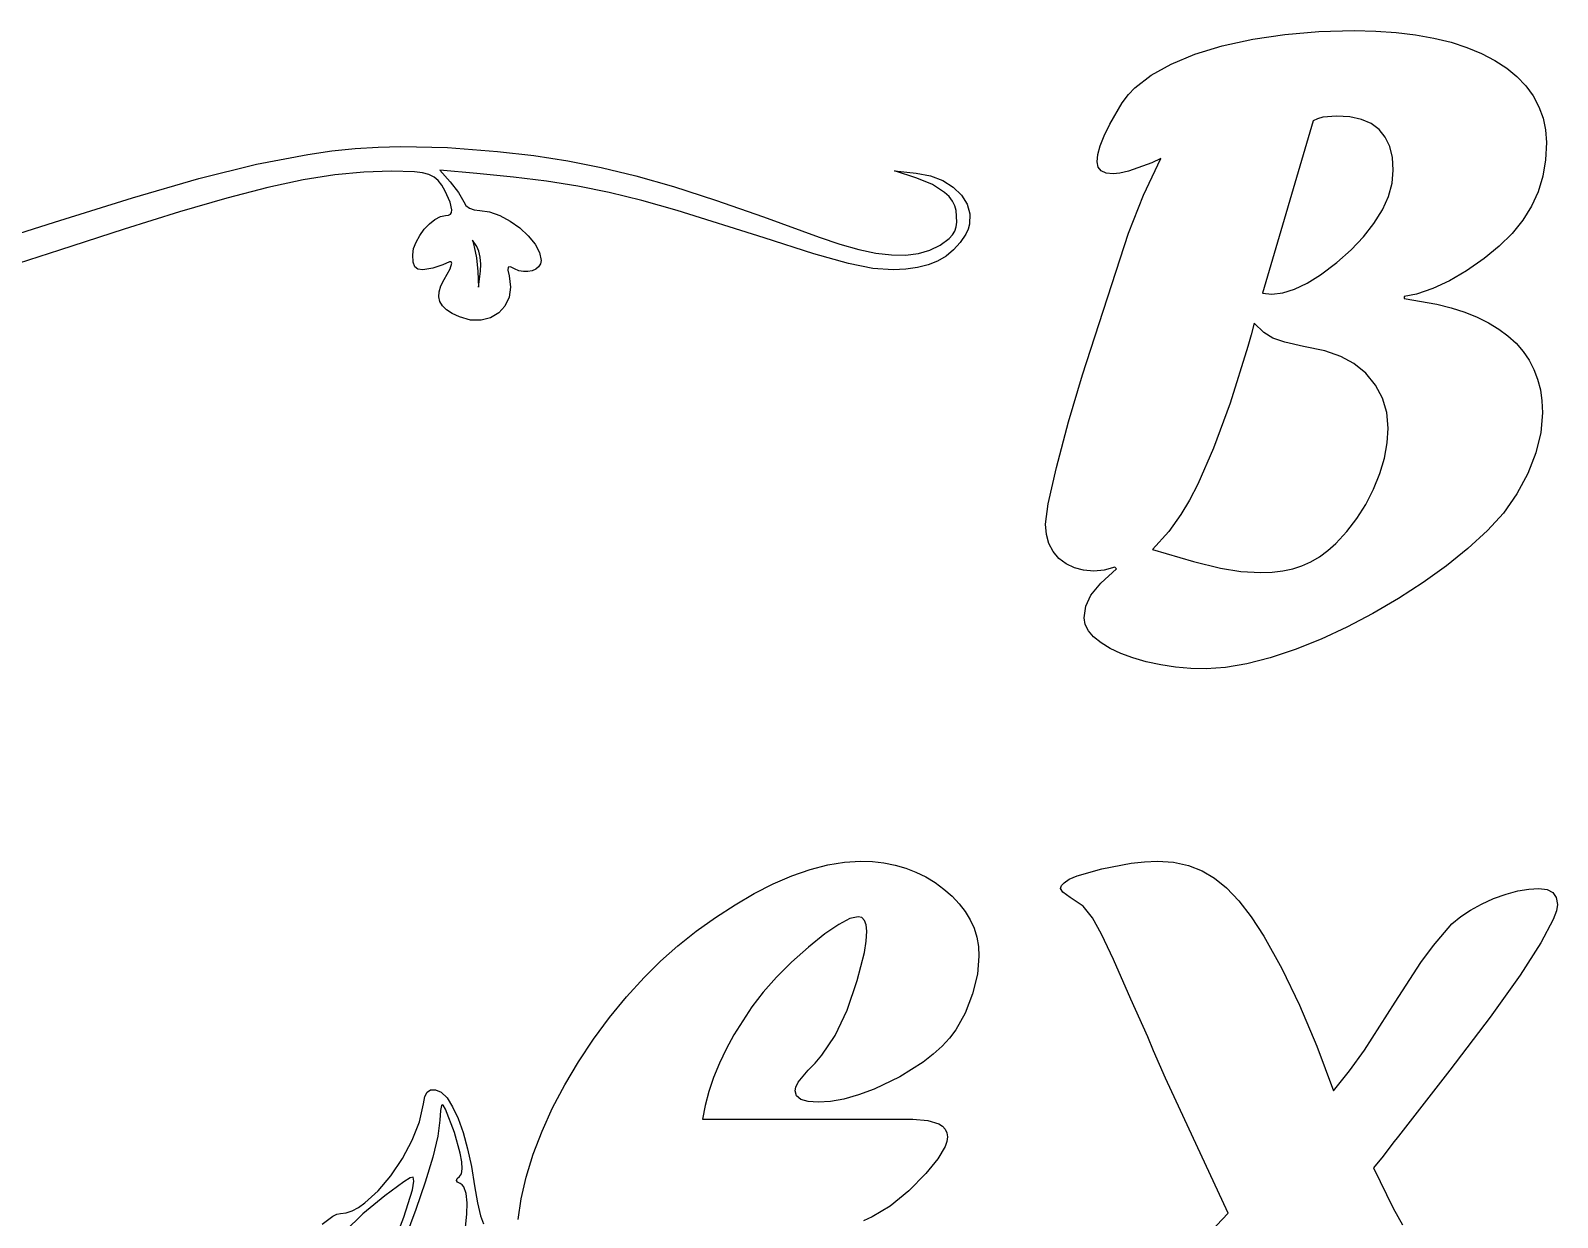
# Model space of a CAD drawing. Extents: x 9 to 1857, y 16 to 982.
# Drawn here: x 341.4 to 608.5, y 768.8 to 976.4 of the extents above; entities that cross this region are included whole.
import ezdxf

# ---------------------------------------------------------------- set-up
doc = ezdxf.new("R2010")
doc.units = 0

msp = doc.modelspace()

# ---------------------------------------------------------------- linework, layer by layer
at = {"layer": 'Layer 1'}
for p, q in [((555.232109, 974.844908), (560.851915, 975.684648)), ((560.851915, 975.684648), (566.773159, 976.188493)), ((566.773159, 976.188493), (572.99584, 976.356441)), ((572.99584, 976.356441), (576.759599, 976.27462)), ((576.759599, 976.27462), (580.333885, 976.029156)), ((580.333885, 976.029156), (583.718699, 975.62005)), ((583.718699, 975.62005), (586.91404, 975.047301)), ((545.107839, 972.205108), (549.91374, 973.669271)), ((549.91374, 973.669271), (555.232109, 974.844908)), ((586.91404, 975.047301), (589.9328, 974.310915)), ((589.9328, 974.310915), (592.71902, 973.410886)), ((592.71902, 973.410886), (595.2727, 972.347215)), ((537.459739, 968.553313), (540.956505, 970.499789)), ((540.956505, 970.499789), (545.107839, 972.205108)), ((595.2727, 972.347215), (597.59384, 971.119901)), ((597.59384, 971.119901), (599.665206, 969.776315)), ((599.665206, 969.776315), (601.469573, 968.294926)), ((534.61754, 966.365681), (537.459739, 968.553313)), ((601.469573, 968.294926), (603.006941, 966.675735)), ((532.412668, 963.695741), (533.515102, 965.164209)), ((533.515102, 965.164209), (534.61754, 966.365681)), ((603.006941, 966.675735), (604.27731, 964.918741)), ((604.27731, 964.918741), (605.302228, 963.041165)), ((530.20781, 959.957821), (532.412668, 963.695741)), ((605.302228, 963.041165), (606.034313, 961.060238)), ((529.243188, 957.94675), (530.20781, 959.957821)), ((565.83, 960.578), (556.94168, 930.399)), ((566.574999, 960.939718), (565.83, 960.577983)), ((565.83, 960.577983), (565.83, 960.578)), ((567.500867, 961.1981), (566.574999, 960.939718)), ((569.89521, 961.404805), (567.500867, 961.1981)), ((572.220646, 961.257312), (569.89521, 961.404805)), ((574.236024, 960.814833), (572.220646, 961.257312)), ((575.941343, 960.077368), (574.236024, 960.814833)), ((577.336605, 959.044917), (575.941343, 960.077368)), ((606.034313, 961.060238), (606.473563, 958.97596)), ((528.554173, 956.185448), (529.243188, 957.94675)), ((578.421808, 957.717481), (577.336605, 959.044917)), ((579.196954, 956.095058), (578.421808, 957.717481)), ((606.61998, 956.788331), (606.456339, 953.739427)), ((606.473563, 958.97596), (606.61998, 956.788331)), ((380.938286, 952.965048), (389.907768, 954.696915)), ((389.907768, 954.696915), (394.105528, 955.292697)), ((394.105528, 955.292697), (398.182745, 955.719685)), ((398.182745, 955.719685), (402.1925, 955.986358)), ((402.1925, 955.986358), (406.187875, 956.101196)), ((406.187875, 956.101196), (414.347818, 955.909285)), ((414.347818, 955.909285), (423.08723, 955.21179)), ((423.08723, 955.21179), (429.432727, 954.480802)), ((429.432727, 954.480802), (435.394094, 953.578527)), ((528.00296, 953.412151), (528.140763, 954.673915)), ((528.140763, 954.673915), (528.554173, 956.185448)), ((536.098918, 947.538305), (539.16503, 953.96337)), ((539.16503, 953.96337), (537.58031, 953.205451)), ((579.662041, 954.17765), (579.196954, 956.095058)), ((579.81707, 951.965255), (579.662041, 954.17765)), ((606.456339, 953.739427), (605.965415, 950.862776)), ((370.849641, 950.456246), (380.938286, 952.965048)), ((394.630663, 951.112119), (389.106249, 950.219159)), ((399.694101, 951.613699), (394.630663, 951.112119)), ((404.52768, 951.778929), (399.694101, 951.613699)), ((408.558008, 951.67339), (404.52768, 951.778929)), ((409.98268, 951.49152), (408.558008, 951.67339)), ((411.104339, 951.189792), (409.98268, 951.49152)), ((411.990969, 950.74286), (411.104339, 951.189792)), ((419.50586, 951.363583), (413.02432, 951.940711)), ((413.02432, 951.940711), (414.84, 949.923911)), ((425.899705, 950.732668), (419.50586, 951.363583)), ((435.394094, 953.578527), (441.262257, 952.427566)), ((441.262257, 952.427566), (447.328143, 950.95052)), ((496.48649, 950.5302), (492.53131, 951.82188)), ((492.53131, 951.82188), (496.34542, 951.440163)), ((496.34542, 951.440163), (498.828659, 950.971635)), ((528.179519, 952.477673), (528.00296, 953.412151)), ((528.709198, 951.810188), (528.179519, 952.477673)), ((529.591994, 951.409698), (528.709198, 951.810188)), ((530.82791, 951.276201), (529.591994, 951.409698)), ((531.999245, 951.396779), (530.82791, 951.276201)), ((533.51509, 951.758513), (531.999245, 951.396779)), ((537.58031, 953.205451), (533.51509, 951.758513)), ((579.606059, 949.674274), (579.81707, 951.965255)), ((359.217175, 947.102673), (370.849641, 950.456246)), ((382.889743, 948.879789), (375.750029, 947.038981)), ((389.106249, 950.219159), (382.889743, 948.879789)), ((412.710557, 950.125382), (411.990969, 950.74286)), ((413.331089, 949.312013), (412.710557, 950.125382)), ((413.92055, 948.277409), (413.331089, 949.312013)), ((414.84, 949.923911), (416.279126, 948.055291)), ((431.695563, 950.006283), (425.899705, 950.732668)), ((437.17607, 949.121007), (431.695563, 950.006283)), ((442.62386, 948.013422), (437.17607, 949.121007)), ((447.328143, 950.95052), (453.882676, 949.069989)), ((453.882676, 949.069989), (461.216785, 946.708573)), ((499.232156, 949.407148), (496.48649, 950.5302)), ((498.828659, 950.971635), (501.01211, 950.131008)), ((501.329406, 948.061315), (499.232156, 949.407148)), ((501.01211, 950.131008), (502.845673, 948.980155)), ((502.845673, 948.980155), (504.279244, 947.58095)), ((578.973025, 947.34884), (579.606059, 949.674274)), ((605.965415, 950.862776), (605.147209, 948.158377)), ((345.61623, 942.83649), (359.217175, 947.102673)), ((375.750029, 947.038981), (367.455991, 944.641704)), ((414.81143, 946.327419), (413.92055, 948.277409)), ((415.123243, 945.006033), (414.81143, 946.327419)), ((416.279126, 948.055291), (417.18945, 946.394751)), ((417.18945, 946.394751), (417.572037, 945.76687)), ((417.572037, 945.76687), (418.200284, 945.290504)), ((448.321569, 946.620107), (442.62386, 948.013422)), ((454.551832, 944.877642), (448.321569, 946.620107)), ((461.216785, 946.708573), (469.621394, 943.788873)), ((502.11766, 947.319005), (501.329406, 948.061315)), ((502.723151, 946.53798), (502.11766, 947.319005)), ((503.138993, 945.723898), (502.723151, 946.53798)), ((503.3583, 944.88242), (503.138993, 945.723898)), ((504.279244, 947.58095), (505.26272, 945.995265)), ((505.26272, 945.995265), (505.746, 944.284973)), ((533.5151, 940.94097), (536.098918, 947.538305)), ((577.917969, 944.988954), (578.973025, 947.34884)), ((605.147209, 948.158377), (604.00172, 945.626231)), ((367.455991, 944.641704), (357.776513, 941.63293)), ((411.192709, 942.565062), (412.152761, 943.329093)), ((412.152761, 943.329093), (413.111519, 943.835099)), ((413.111519, 943.835099), (414.01475, 944.018189)), ((414.01475, 944.018189), (414.507991, 944.076322)), ((414.507991, 944.076322), (414.857259, 944.25553)), ((414.857259, 944.25553), (415.062396, 944.563028)), ((415.062396, 944.563028), (415.123243, 945.006033)), ((418.200284, 945.290504), (419.031974, 944.988172)), ((419.031974, 944.988172), (420.02489, 944.882391)), ((420.02489, 944.882391), (421.718204, 944.650668)), ((421.718204, 944.650668), (423.510787, 944.009933)), ((423.510787, 944.009933), (425.302456, 943.041839)), ((469.74056, 940.091583), (454.551832, 944.877642)), ((469.621394, 943.788873), (479.38743, 940.23349)), ((503.468613, 942.851501), (503.3583, 944.88242)), ((505.746, 944.284973), (505.678981, 942.511948)), ((576.44089, 942.594615), (577.917969, 944.988954)), ((602.503109, 943.218974), (600.625535, 940.889231)), ((604.00172, 945.626231), (602.503109, 943.218974)), ((335.168991, 939.536503), (345.61623, 942.83649)), ((357.776513, 941.63293), (346.48048, 937.957629)), ((408.847126, 939.373754), (409.485657, 940.5225)), ((409.485657, 940.5225), (410.285596, 941.6079)), ((410.285596, 941.6079), (411.192709, 942.565062)), ((425.302456, 943.041839), (426.993024, 941.82804)), ((426.993024, 941.82804), (428.482306, 940.450186)), ((428.482306, 940.450186), (429.670118, 938.989932)), ((502.140645, 940.011457), (502.693888, 940.627936)), ((502.693888, 940.627936), (503.09225, 941.290985)), ((503.09225, 941.290985), (503.346801, 942.024281)), ((503.346801, 942.024281), (503.468613, 942.851501)), ((505.01156, 940.738063), (504.042593, 939.262036)), ((505.423452, 941.621246), (505.01156, 940.738063)), ((505.678981, 942.511948), (505.423452, 941.621246)), ((525.4536, 916.13637), (533.5151, 940.94097)), ((574.61499, 940.251956), (576.44089, 942.594615)), ((600.625535, 940.889231), (598.368999, 938.637004)), ((346.48048, 937.957629), (326.318672, 931.457923)), ((408.27122, 937.145799), (408.424235, 938.226556)), ((408.424235, 938.226556), (408.847126, 939.373754)), ((419.495, 938.598), (418.728571, 939.673751)), ((418.728571, 939.673751), (419.00954, 938.54595)), ((419.00954, 938.54595), (419.401425, 936.623641)), ((419.849227, 937.783407), (419.495, 938.59801)), ((419.495, 938.59801), (419.495, 938.598)), ((420.087151, 936.697179), (419.849227, 937.783407)), ((429.670118, 938.989932), (430.456275, 937.528929)), ((478.450112, 937.303578), (469.74056, 940.091583)), ((479.38743, 940.23349), (482.992033, 938.995194)), ((482.992033, 938.995194), (486.2909, 938.062393)), ((486.2909, 938.062393), (489.299417, 937.434059)), ((496.736716, 937.365606), (498.737684, 937.944884)), ((498.737684, 937.944884), (500.52523, 938.8235)), ((500.52523, 938.8235), (502.140645, 940.011457)), ((502.904816, 937.98948), (501.594032, 936.918338)), ((504.042593, 939.262036), (502.904816, 937.98948)), ((569.92966, 935.773341), (572.44458, 937.978197)), ((572.44458, 937.978197), (574.61499, 940.251956)), ((598.368999, 938.637004), (595.7335, 936.462291)), ((408.351366, 935.854358), (408.27122, 937.145799)), ((408.633711, 935.046728), (408.351366, 935.854358)), ((409.181116, 934.630164), (408.633711, 935.046728)), ((413.51328, 935.406531), (411.808298, 934.774711)), ((414.674544, 935.901235), (413.51328, 935.406531)), ((414.977731, 935.888316), (414.674544, 935.901235)), ((414.789488, 934.681308), (415.097285, 935.687754)), ((415.097285, 935.687754), (414.977731, 935.888316)), ((419.401425, 936.623641), (419.6452, 934.22492)), ((420.187917, 935.481109), (420.087151, 936.697179)), ((420.13067, 934.27698), (420.187917, 935.481109)), ((430.622033, 935.540244), (430.292483, 935.028685)), ((430.456275, 937.528929), (430.74059, 936.148831)), ((430.74059, 936.148831), (430.622033, 935.540244)), ((484.489561, 935.598487), (478.450112, 937.303578)), ((488.79391, 934.745033), (484.489561, 935.598487)), ((489.299417, 937.434059), (492.032968, 937.109168)), ((492.032968, 937.109168), (494.506939, 937.086692)), ((494.506939, 937.086692), (496.736716, 937.365606)), ((498.436662, 935.372081), (496.581683, 934.892857)), ((500.106046, 936.046557), (498.436662, 935.372081)), ((501.594032, 936.918338), (500.106046, 936.046557)), ((567.07023, 933.637385), (569.92966, 935.773341)), ((595.7335, 936.462291), (592.641534, 934.317724)), ((410.05644, 934.511919), (409.181116, 934.630164)), ((411.808298, 934.774711), (410.05644, 934.511919)), ((413.194414, 931.690138), (413.75914, 932.797121)), ((413.75914, 932.797121), (414.789488, 934.681308)), ((419.6452, 934.22492), (419.78349, 931.48693)), ((419.78349, 931.48693), (420.13067, 934.27698)), ((424.988973, 934.972759), (424.93244, 934.471183)), ((424.93244, 934.471183), (425.13948, 933.458601)), ((425.355514, 935.024006), (424.988973, 934.972759)), ((425.13948, 933.458601), (425.380753, 931.478415)), ((426.0785, 934.685601), (425.355514, 935.024006)), ((426.851194, 934.356738), (426.0785, 934.685601)), ((427.647985, 934.19869), (426.851194, 934.356738)), ((428.429691, 934.199158), (427.647985, 934.19869)), ((429.15713, 934.345845), (428.429691, 934.199158)), ((429.791121, 934.626453), (429.15713, 934.345845)), ((430.292483, 935.028685), (429.791121, 934.626453)), ((492.29816, 934.511943), (488.79391, 934.745033)), ((494.536915, 934.606829), (492.29816, 934.511943)), ((496.581683, 934.892857), (494.536915, 934.606829)), ((564.731882, 932.160302), (567.07023, 933.637385)), ((589.635695, 932.569341), (586.715984, 931.217144)), ((592.641534, 934.317724), (589.635695, 932.569341)), ((412.812551, 929.780274), (412.877393, 930.688172)), ((413.004365, 928.955496), (412.812551, 929.780274)), ((412.877393, 930.688172), (413.194414, 931.690138)), ((425.112151, 929.70008), (424.398577, 928.177163)), ((425.380753, 931.478415), (425.112151, 929.70008)), ((556.94168, 930.399), (558.59532, 930.261195)), ((558.59532, 930.261195), (560.494427, 930.472207)), ((560.494427, 930.472207), (562.539947, 931.105243)), ((562.539947, 931.105243), (564.731882, 932.160302)), ((583.8824, 930.261131), (581.74642, 929.847723)), ((581.74642, 929.847723), (581.747, 929.503)), ((586.715984, 931.217144), (583.8824, 930.261131)), ((413.45731, 928.202888), (413.004365, 928.955496)), ((414.175863, 927.511503), (413.45731, 928.202888)), ((415.164497, 926.87039), (414.175863, 927.511503)), ((424.398577, 928.177163), (423.304931, 926.963227)), ((581.747, 929.503), (587.415242, 928.512537)), ((587.415242, 928.512537), (589.965951, 927.855817)), ((589.965951, 927.855817), (592.327719, 927.091439)), ((592.327719, 927.091439), (594.500545, 926.219401)), ((416.42769, 926.268601), (415.164497, 926.87039)), ((418.392595, 925.71096), (416.42769, 926.268601)), ((420.237038, 925.676561), (418.392595, 925.71096)), ((421.896118, 926.111838), (420.237038, 925.676561)), ((423.304931, 926.963227), (421.896118, 926.111838)), ((555.4948, 925.1625), (554.943568, 923.16435)), ((555.494792, 925.162488), (555.4948, 925.1625)), ((557.165652, 923.543294), (555.494792, 925.162488)), ((594.500545, 926.219401), (596.48443, 925.239705)), ((596.48443, 925.239705), (598.279373, 924.152349)), ((554.943568, 923.16435), (554.392362, 921.0973)), ((558.733152, 922.544218), (557.165652, 923.543294)), ((560.834662, 921.837972), (558.733152, 922.544218)), ((564.107492, 921.097278), (560.834662, 921.837972)), ((598.279373, 924.152349), (599.885375, 922.957335)), ((599.885375, 922.957335), (601.302436, 921.654662)), ((554.392362, 921.0973), (551.274555, 911.175425)), ((567.845417, 920.322133), (564.107492, 921.097278)), ((570.653172, 919.374738), (567.845417, 920.322133)), ((572.944157, 918.117278), (570.653172, 919.374738)), ((601.302436, 921.654662), (602.530555, 920.24433)), ((602.530555, 920.24433), (603.569732, 918.726339)), ((574.993972, 916.411958), (572.944157, 918.117278)), ((576.712218, 914.340599), (574.993972, 916.411958)), ((603.569732, 918.726339), (604.419969, 917.100689)), ((604.419969, 917.100689), (605.081264, 915.36738)), ((523.008159, 907.919545), (525.454184, 916.13607)), ((525.454184, 916.13607), (525.4536, 916.13637)), ((577.939537, 912.053921), (576.712218, 914.340599)), ((605.081264, 915.36738), (605.553617, 913.526412)), ((551.274555, 911.175425), (548.397912, 903.3206)), ((578.675928, 909.551924), (577.939537, 912.053921)), ((605.553617, 913.526412), (605.837029, 911.577786)), ((605.837029, 911.577786), (605.9315, 909.5215)), ((578.921392, 906.834608), (578.675928, 909.551924)), ((605.9315, 909.5215), (605.638672, 906.07641)), ((520.906664, 899.94417), (523.008159, 907.919545)), ((578.762057, 904.229248), (578.921392, 906.834608)), ((605.638672, 906.07641), (604.76019, 902.49352)), ((548.397912, 903.3206), (545.624607, 897.016085)), ((578.284052, 901.580828), (578.762057, 904.229248)), ((577.487377, 898.889348), (578.284052, 901.580828)), ((604.76019, 902.49352), (603.382147, 898.87618)), ((519.459719, 893.570755), (520.906664, 899.94417)), ((576.372032, 896.154808), (577.487377, 898.889348)), ((603.382147, 898.87618), (601.4529, 895.32774)), ((545.624607, 897.016085), (544.173361, 894.251401)), ((575.002604, 893.493478), (576.372032, 896.154808)), ((601.4529, 895.32774), (599.093012, 891.968777)), ((518.977404, 890.02231), (519.459719, 893.570755)), ((544.173361, 894.251401), (542.679052, 891.7451)), ((573.4437, 891.021628), (575.002604, 893.493478)), ((519.123821, 888.226561), (518.977404, 890.02231)), ((542.679052, 891.7451), (540.57755, 888.765095)), ((571.695319, 888.739258), (573.4437, 891.021628)), ((599.093012, 891.968777), (596.28525, 888.91987)), ((519.563071, 886.628903), (519.123821, 888.226561)), ((540.57755, 888.765095), (537.718122, 885.61284)), ((569.757462, 886.646368), (571.695319, 888.739258)), ((596.28525, 888.91987), (592.857394, 885.771919)), ((520.295156, 885.229336), (519.563071, 886.628903)), ((521.320074, 884.02786), (520.295156, 885.229336)), ((537.718122, 885.61284), (544.849457, 883.511335)), ((565.39081, 883.429517), (566.898034, 884.320933)), ((566.898034, 884.320933), (568.353585, 885.393217)), ((568.353585, 885.393217), (569.757462, 886.646368)), ((592.857394, 885.771919), (589.119475, 882.735935)), ((522.581829, 883.063234), (521.320074, 884.02786)), ((524.024454, 882.374215), (522.581829, 883.063234)), ((525.647949, 881.960804), (524.024454, 882.374215)), ((527.452314, 881.823), (525.647949, 881.960804)), ((529.260994, 881.995254), (527.452314, 881.823)), ((528.64088, 879.70427), (531.37973, 882.23641)), ((531.104114, 882.512016), (529.260994, 881.995254)), ((531.37973, 882.23641), (531.104114, 882.512016)), ((544.849457, 883.511335), (549.569222, 882.30556)), ((549.569222, 882.30556), (553.134892, 881.737118)), ((553.134892, 881.737118), (556.666102, 881.547638)), ((556.666102, 881.547638), (558.638419, 881.620846)), ((558.638419, 881.620846), (560.49016, 881.840471)), ((560.49016, 881.840471), (562.221324, 882.206511)), ((562.221324, 882.206511), (563.831912, 882.718968)), ((563.831912, 882.718968), (565.39081, 883.429517)), ((589.119475, 882.735935), (585.071494, 879.811919)), ((526.90111, 877.61999), (528.64088, 879.70427)), ((585.071494, 879.811919), (580.71345, 876.99987)), ((526.022605, 875.69074), (526.90111, 877.61999)), ((580.71345, 876.99987), (576.226224, 874.377297)), ((525.72977, 873.62369), (526.022605, 875.69074)), ((525.914943, 872.473892), (525.72977, 873.62369)), ((576.226224, 874.377297), (571.721765, 872.021718)), ((526.470462, 871.367158), (525.914943, 872.473892)), ((527.396328, 870.303487), (526.470462, 871.367158)), ((571.721765, 872.021718), (567.200074, 869.933132)), ((528.69254, 869.28288), (527.396328, 870.303487)), ((530.298814, 868.301027), (528.69254, 869.28288)), ((532.154857, 867.422528), (530.298814, 868.301027)), ((567.200074, 869.933132), (562.66115, 868.11154)), ((534.260669, 866.647382), (532.154857, 867.422528)), ((536.61625, 865.97559), (534.260669, 866.647382)), ((539.157016, 865.432989), (536.61625, 865.97559)), ((554.22068, 865.579405), (550.491372, 864.946371)), ((558.277273, 866.634461), (554.22068, 865.579405)), ((562.66115, 868.11154), (558.277273, 866.634461)), ((541.749455, 865.045418), (539.157016, 865.432989)), ((544.393566, 864.812874), (541.749455, 865.045418)), ((547.08935, 864.73536), (544.393566, 864.812874)), ((550.491372, 864.946371), (547.08935, 864.73536)), ((480.874941, 830.445627), (483.803266, 830.923633)), ((483.803266, 830.923633), (486.593791, 831.082969)), ((486.593791, 831.082969), (488.690991, 831.006531)), ((488.690991, 831.006531), (490.710677, 830.777217)), ((533.945838, 830.75548), (536.310029, 831.000944)), ((536.310029, 831.000944), (538.545033, 831.082765)), ((538.545033, 831.082765), (541.365699, 830.897591)), ((541.365699, 830.897591), (543.971048, 830.34207)), ((471.340682, 827.121111), (474.604891, 828.533599)), ((474.604891, 828.533599), (477.808816, 829.648948)), ((477.808816, 829.648948), (480.874941, 830.445627)), ((490.710677, 830.777217), (492.652849, 830.395027)), ((492.652849, 830.395027), (494.517506, 829.859962)), ((494.517506, 829.859962), (496.304649, 829.17202)), ((496.304649, 829.17202), (498.014277, 828.331202)), ((498.014277, 828.331202), (499.646391, 827.337509)), ((523.093811, 827.91328), (524.489073, 828.533395)), ((524.489073, 828.533395), (528.829893, 829.773625)), ((528.829893, 829.773625), (533.945838, 830.75548)), ((543.971048, 830.34207), (546.361079, 829.416201)), ((546.361079, 829.416201), (548.535793, 828.119985)), ((468.024796, 825.433017), (471.340682, 827.121111)), ((499.646391, 827.337509), (501.200991, 826.190939)), ((501.200991, 826.190939), (502.638242, 824.952859)), ((521.595183, 826.32854), (521.750215, 826.810852)), ((522.025818, 825.6912), (521.595183, 826.32854)), ((521.750215, 826.810852), (522.215313, 827.293165)), ((523.317723, 824.7438), (522.025818, 825.6912)), ((522.215313, 827.293165), (523.093811, 827.91328)), ((548.535793, 828.119985), (550.650216, 826.401742)), ((550.650216, 826.401742), (552.790476, 824.140895)), ((599.561837, 825.320814), (601.60736, 825.880642)), ((601.60736, 825.880642), (603.523692, 826.216539)), ((603.523692, 826.216539), (605.310833, 826.328505)), ((605.310833, 826.328505), (606.727629, 826.151944)), ((606.727629, 826.151944), (607.739625, 825.622262)), ((607.739625, 825.622262), (608.346824, 824.739459)), ((461.237991, 821.230009), (464.657232, 823.469316)), ((464.657232, 823.469316), (468.024796, 825.433017)), ((502.638242, 824.952859), (503.883859, 823.650184)), ((503.883859, 823.650184), (504.937843, 822.282914)), ((525.591493, 823.22796), (523.317723, 824.7438)), ((527.176236, 821.178127), (525.591493, 823.22796)), ((552.790476, 824.140895), (554.956571, 821.337442)), ((593.356363, 822.538907), (595.277003, 823.589658)), ((595.277003, 823.589658), (597.387123, 824.537055)), ((597.387123, 824.537055), (599.561837, 825.320814)), ((608.346824, 824.739459), (608.549223, 823.503535)), ((608.549223, 823.503535), (608.368355, 822.388187)), ((457.874727, 818.818434), (461.237991, 821.230009)), ((484.73349, 821.036229), (482.804238, 820.041459)), ((486.180431, 821.367819), (484.73349, 821.036229)), ((486.843602, 821.208483), (486.180431, 821.367819)), ((487.317296, 820.730477), (486.843602, 821.208483)), ((487.601512, 819.933798), (487.317296, 820.730477)), ((504.937843, 822.282914), (505.800193, 820.851049)), ((505.800193, 820.851049), (506.470911, 819.354589)), ((528.760963, 818.33593), (527.176236, 821.178127)), ((554.956571, 821.337442), (557.148503, 817.991385)), ((590.083523, 820.127345), (591.625203, 821.384803)), ((591.625203, 821.384803), (593.356363, 822.538907)), ((607.825753, 820.902492), (605.655343, 816.820065)), ((608.368355, 822.388187), (607.825753, 820.902492)), ((454.675106, 816.269059), (457.874727, 818.818434)), ((480.392675, 818.383509), (477.498801, 816.062379)), ((482.804238, 820.041459), (480.392675, 818.383509)), ((487.592898, 817.117437), (487.696251, 818.818449)), ((487.696251, 818.818449), (487.601512, 819.933798)), ((506.470911, 819.354589), (506.949994, 817.793534)), ((506.949994, 817.793534), (507.237444, 816.167884)), ((530.879696, 813.908985), (528.760963, 818.33593)), ((557.148503, 817.991385), (560.339521, 812.29406)), ((586.845163, 816.337745), (590.083523, 820.127345)), ((451.639127, 813.581884), (454.675106, 816.269059)), ((477.498801, 816.062379), (474.527412, 813.41827)), ((486.042611, 810.205729), (487.282841, 815.114979)), ((487.282841, 815.114979), (487.592898, 817.117437)), ((507.237444, 816.167884), (507.333261, 814.477639)), ((584.640283, 813.374965), (586.845163, 816.337745)), ((605.655343, 816.820065), (602.020765, 811.1529)), ((448.766791, 810.756909), (451.639127, 813.581884)), ((474.527412, 813.41827), (471.883306, 810.791384)), ((507.333261, 814.477639), (507.057658, 811.308156)), ((533.928613, 806.96713), (530.879696, 813.908985)), ((560.339521, 812.29406), (563.435793, 805.881885)), ((580.161683, 806.415885), (584.640283, 813.374965)), ((445.644685, 807.354875), (448.766791, 810.756909)), ((471.883306, 810.791384), (469.566482, 808.18172)), ((484.251168, 805.055317), (486.042611, 810.205729)), ((507.057658, 811.308156), (506.230851, 807.863069)), ((602.020765, 811.1529), (596.766993, 803.797665)), ((442.686216, 803.763364), (445.644685, 807.354875)), ((469.566482, 808.18172), (467.576941, 805.589279)), ((506.230851, 807.863069), (504.938931, 804.504109)), ((536.891383, 800.35256), (533.928613, 806.96713)), ((467.576941, 805.589279), (464.441911, 800.714479)), ((482.184121, 800.628379), (484.251168, 805.055317)), ((504.938931, 804.504109), (503.268051, 801.593009)), ((563.435793, 805.881885), (566.437321, 798.75486)), ((574.787343, 798.009865), (580.161683, 806.415885)), ((439.891385, 799.982375), (442.686216, 803.763364)), ((503.268051, 801.593009), (502.187163, 800.154686)), ((596.766993, 803.797665), (589.721798, 794.53038)), ((437.260191, 796.011909), (439.891385, 799.982375)), ((464.441911, 800.714479), (463.106933, 798.238327)), ((479.858683, 797.183291), (482.184121, 800.628379)), ((502.187163, 800.154686), (500.873728, 798.733587)), ((537.856, 797.941), (536.891383, 800.35256)), ((463.106933, 798.238327), (461.926981, 795.736339)), ((478.657214, 795.770807), (479.858683, 797.183291)), ((499.327748, 797.329711), (497.549221, 795.943059)), ((500.873728, 798.733587), (499.327748, 797.329711)), ((539.991946, 793.117958), (537.856, 797.941)), ((566.437321, 798.75486), (569.344103, 790.912985)), ((572.186298, 794.444195), (574.787343, 798.009865)), ((434.852935, 791.97686), (437.260191, 796.011909)), ((461.926981, 795.736339), (460.914989, 793.264486)), ((475.724583, 792.411849), (477.429911, 794.565029)), ((477.429911, 794.565029), (478.657214, 795.770807)), ((497.549221, 795.943059), (493.518463, 793.376464)), ((569.344103, 790.912985), (572.186298, 794.444195)), ((589.721798, 794.53038), (580.712893, 782.989365)), ((410.772221, 790.705573), (411.38012, 791.083028)), ((411.38012, 791.083028), (412.26411, 791.11821)), ((412.26411, 791.11821), (413.260334, 790.695301)), ((432.729898, 787.933194), (434.852935, 791.97686)), ((460.083863, 790.809857), (459.433604, 788.372451)), ((460.914989, 793.264486), (460.083863, 790.809857)), ((475.156141, 790.913229), (475.298252, 791.580719)), ((475.410217, 790.039034), (475.156141, 790.913229)), ((475.298252, 791.580719), (475.724583, 792.411849)), ((489.005391, 791.188839), (486.249327, 790.194065)), ((493.518463, 793.376464), (489.005391, 791.188839)), ((550.947346, 769.553558), (539.991946, 793.117958)), ((409.438404, 785.516755), (410.13345, 788.6305)), ((410.13345, 788.6305), (410.377602, 789.912508)), ((410.377602, 789.912508), (410.772221, 790.705573)), ((413.302095, 788.340135), (413.125943, 787.482158)), ((413.260334, 790.695301), (414.263771, 789.676117)), ((413.426573, 788.466479), (413.302095, 788.340135)), ((413.579295, 788.3991), (413.426573, 788.466479)), ((413.98139, 787.70729), (413.579295, 788.3991)), ((414.263771, 789.676117), (415.250612, 788.119155)), ((415.250612, 788.119155), (416.197052, 786.08291)), ((459.433604, 788.372451), (458.964211, 785.952269)), ((476.172443, 789.414609), (475.410217, 790.039034)), ((477.442822, 789.039954), (476.172443, 789.414609)), ((479.221351, 788.915069), (477.442822, 789.039954)), ((481.357307, 789.05718), (479.221351, 788.915069)), ((483.699966, 789.483512), (481.357307, 789.05718)), ((486.249327, 790.194065), (483.699966, 789.483512)), ((408.170441, 782.271828), (409.438404, 785.516755)), ((413.02699, 785.77693), (412.665591, 783.016859)), ((413.125943, 787.482158), (413.02699, 785.77693)), ((415.583186, 783.634832), (413.98139, 787.70729)), ((416.197052, 786.08291), (417.079284, 783.625877)), ((430.89108, 783.88091), (432.729898, 787.933194)), ((458.964211, 785.952269), (495.757, 785.952)), ((495.757, 785.952), (498.409724, 785.758214)), ((498.409724, 785.758214), (500.304528, 785.176857)), ((412.665591, 783.016859), (411.783141, 779.325479)), ((416.5928, 780.019687), (415.583186, 783.634832)), ((417.079284, 783.625877), (417.873501, 780.806553)), ((429.336481, 779.820009), (430.89108, 783.88091)), ((500.304528, 785.176857), (500.967709, 784.74084)), ((500.967709, 784.74084), (501.441409, 784.207929)), ((501.441409, 784.207929), (501.72563, 783.578126)), ((501.82037, 782.85143), (501.714864, 782.070901)), ((501.72563, 783.578126), (501.82037, 782.85143)), ((580.712893, 782.989365), (579.748276, 781.749135)), ((406.456427, 779.063581), (408.170441, 782.271828)), ((417.873501, 780.806553), (418.555895, 777.683432)), ((501.398347, 781.176253), (500.132277, 779.044602)), ((501.714864, 782.070901), (501.398347, 781.176253)), ((579.748276, 781.749135), (578.025706, 779.475385)), ((404.423226, 776.059875), (406.456427, 779.063581)), ((411.783141, 779.325479), (410.471099, 774.954752)), ((416.846159, 778.523057), (416.5928, 780.019687)), ((416.916217, 777.308094), (416.846159, 778.523057)), ((418.555895, 777.683432), (419.10266, 774.31501)), ((428.100565, 775.840923), (429.336481, 779.820009)), ((500.132277, 779.044602), (498.022162, 776.456478)), ((578.025706, 779.475385), (576.372066, 777.477225)), ((576.372066, 777.477225), (579.782714, 770.38035)), ((402.197703, 773.428572), (404.423226, 776.059875)), ((406.692316, 775.025915), (403.384413, 772.581032)), ((407.798668, 775.684508), (406.692316, 775.025915)), ((408.35047, 775.8172), (407.798668, 775.684508)), ((408.200326, 773.59286), (408.472392, 775.107522)), ((408.472392, 775.107522), (408.35047, 775.8172)), ((410.471099, 774.954752), (408.820925, 770.156637)), ((415.933722, 775.23874), (416.05078, 775.592661)), ((416.105059, 774.923811), (415.933722, 775.23874)), ((416.05078, 775.592661), (416.45942, 775.94629)), ((416.5616, 774.68716), (416.105059, 774.923811)), ((416.45942, 775.94629), (416.791221, 776.430578)), ((416.791221, 776.430578), (416.916217, 777.308094)), ((427.217768, 772.034094), (428.100565, 775.840923)), ((498.022162, 776.456478), (495.068, 773.41188)), ((403.384413, 772.581032), (399.563663, 769.382568)), ((399.906723, 771.337534), (402.197703, 773.428572)), ((406.716819, 768.829251), (408.200326, 773.59286)), ((416.904325, 774.487066), (416.5616, 774.68716)), ((417.190033, 774.125268), (416.904325, 774.487066)), ((417.593773, 772.972714), (417.190033, 774.125268)), ((417.779568, 771.341809), (417.593773, 772.972714)), ((419.10266, 774.31501), (419.588383, 771.323172)), ((495.068, 773.41188), (491.795168, 770.759169)), ((395.010492, 769.331415), (395.63585, 769.4477)), ((395.63585, 769.4477), (396.625037, 769.581172)), ((396.625037, 769.581172), (397.677151, 769.954623)), ((397.677151, 769.954623), (398.776332, 770.547072)), ((398.776332, 770.547072), (399.906723, 771.337534)), ((408.820925, 770.156637), (406.924078, 765.183097)), ((417.754169, 769.344862), (417.779568, 771.341809)), ((419.588383, 771.323172), (420.115574, 769.038855)), ((426.68809, 768.399523), (427.217768, 772.034094)), ((491.795168, 770.759169), (488.66014, 768.864375)), ((545.865831, 764.161988), (550.947346, 769.553558)), ((579.782714, 770.38035), (581.410515, 767.503706)), ((392.394626, 767.581345), (394.266759, 768.985943)), ((394.266759, 768.985943), (395.010492, 769.331415)), ((399.563663, 769.382568), (396.36697, 766.33054)), ((404.385119, 762.887717), (406.716819, 768.829251)), ((417.524322, 767.094184), (417.754169, 769.344862)), ((420.115574, 769.038855), (420.62066, 767.686046)), ((488.66014, 768.864375), (487.144303, 768.201197))]:
    msp.add_line(p, q, dxfattribs=at)

doc.saveas('drawing.dxf')
